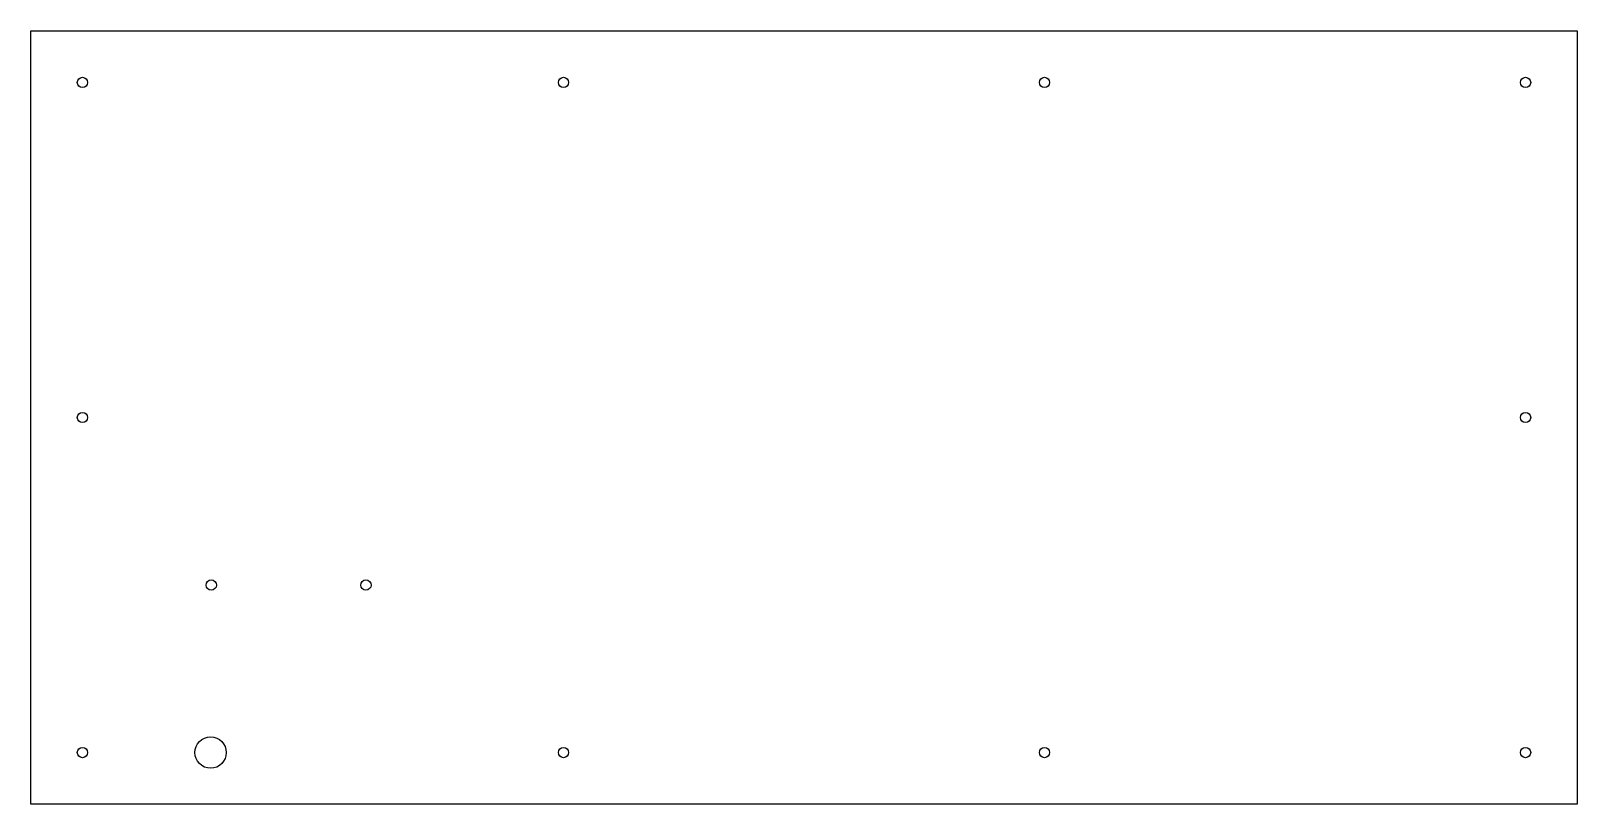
# Model space of a CAD drawing. Header units: millimetres. Extents: x -300 to 300, y -200 to 100.
import ezdxf

# ---------------------------------------------------------------- set-up
doc = ezdxf.new("R2010")
doc.units = ezdxf.units.MM
doc.layers.get('0').update_dxf_attribs({"linetype": 'CONTINUOUS'})

msp = doc.modelspace()

# ---------------------------------------------------------------- linework, layer by layer
for p, q in [((-300, -200), (-300, 100)), ((-300, 100), (300, 100)), ((300, 100), (300, -200)), ((300, -200), (-300, -200))]:
    msp.add_line(p, q)
msp.add_lwpolyline([(-300, 100), (300, 100), (300, -200), (-300, -200)], close=True)
for centre, radius in [((-280, 80), 2), ((-93.33, 80), 2), ((93.33, 80), 2), ((280, 80), 2), ((-280, -50), 2), ((280, -50), 2), ((-230, -115), 2), ((-170, -115), 2), ((-230.29, -180), 6.1), ((-280, -180), 2), ((-93.33, -180), 2), ((93.33, -180), 2), ((280, -180), 2)]:
    msp.add_circle(centre, radius)

doc.saveas('drawing.dxf')
